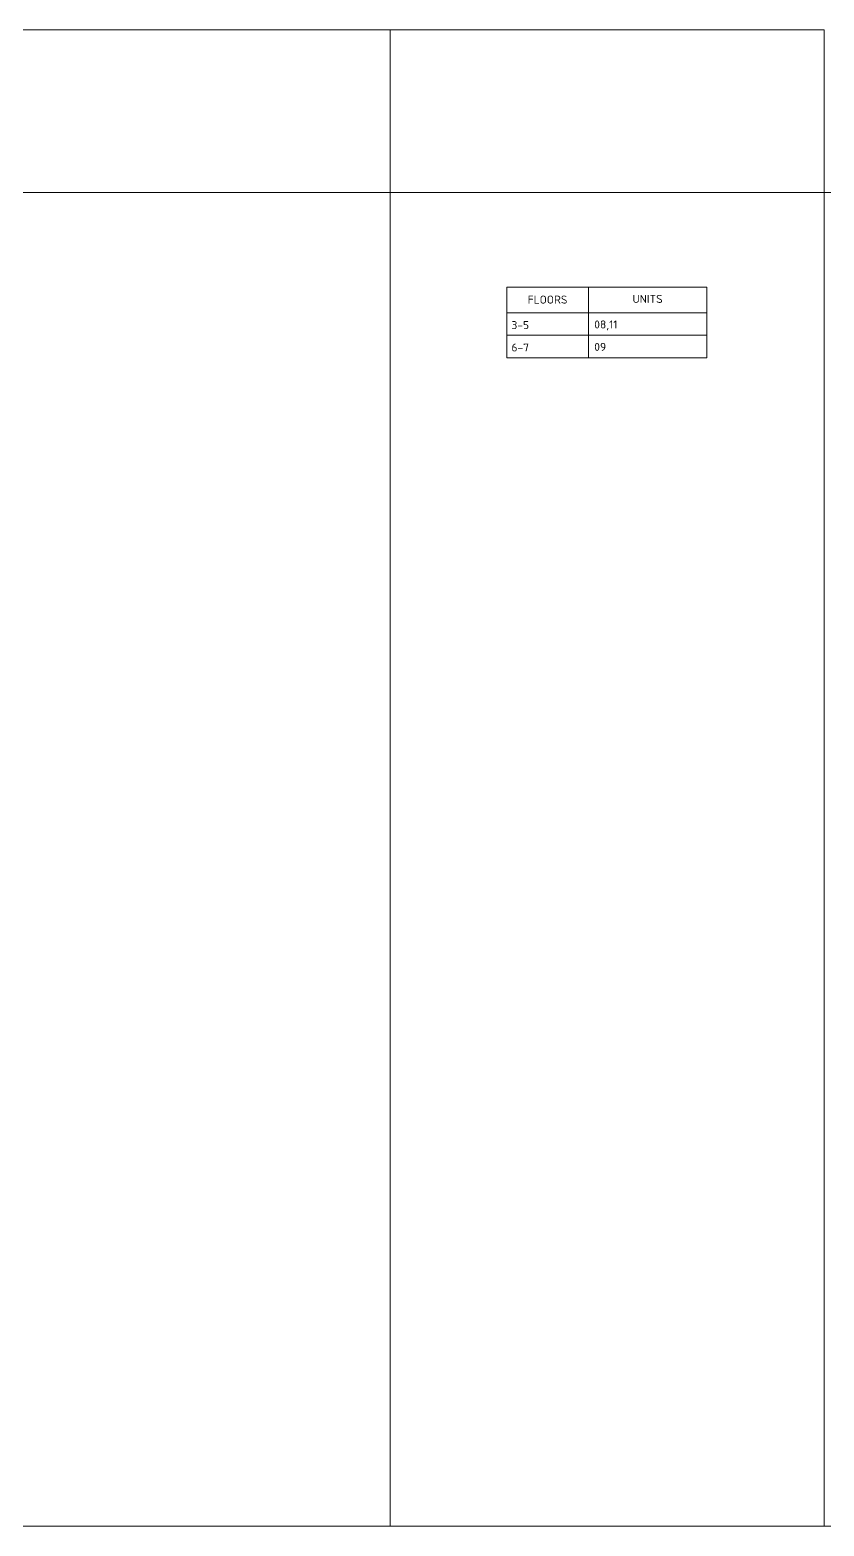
# Model space of a CAD drawing. Header units: millimetres. Extents: x 317748 to 451058, y -7309 to 88509.
# Drawn here: x 344846 to 351148, y 51639 to 63507 of the extents above; entities that cross this region are included whole.
import ezdxf

# ---------------------------------------------------------------- set-up
doc = ezdxf.new("R2010")
doc.units = ezdxf.units.MM
doc.header["$LTSCALE"] = 2
doc.header["$MEASUREMENT"] = 0
for name, color, linetype, lineweight in [('4', 6, 'Continuous', 18), ('Line_Thin', 8, 'Continuous', 18), ('Text', 4, 'Continuous', 20)]:
    doc.layers.add(name, color=color, linetype=linetype, lineweight=lineweight)
doc.styles.add('style1', font='simplex.shx')

msp = doc.modelspace()

# ---------------------------------------------------------------- linework, layer by layer
at = {"layer": '4'}
for points in [[(347705.5, 62218.4), (336749.9, 62218.4), (336749.9, 63507.4), (347705.5, 63507.4)], [(347705.5, 63507.4), (351148.2, 63507.4), (351148.2, 62218.4), (347705.5, 62218.4)], [(336749.9, 62218.4), (347705.5, 62218.4), (347705.5, 51638.9), (336749.9, 51638.9)], [(347705.5, 62218.4), (351148.2, 62218.4), (351148.2, 51638.9), (347705.5, 51638.9)], [(351148.2, 62218.4), (362103.7, 62218.4), (362103.7, 51638.9), (351148.2, 51638.9)]]:
    msp.add_lwpolyline(points, close=True, dxfattribs=at)
at = {"layer": 'Line_Thin', "color": 18, "lineweight": 18, "true_color": 0x000000}
for points in [[(348629.8, 61466.2), (349277.8, 61466.2), (349277.8, 61263), (348629.8, 61263)], [(349277.8, 61466.2), (350217.5, 61466.2), (350217.5, 61263), (349277.8, 61263)]]:
    msp.add_lwpolyline(points, close=True, dxfattribs=at)
at = {"layer": 'Line_Thin', "lineweight": 13}
for points in [[(348629.8, 61466.2), (349277.8, 61466.2), (349277.8, 61263), (348629.8, 61263)], [(349277.8, 61466.2), (350217.5, 61466.2), (350217.5, 61263), (349277.8, 61263)], [(348629.8, 61263), (349277.8, 61263), (349277.8, 61085.2), (348629.8, 61085.2)], [(349277.8, 61263), (350217.5, 61263), (350217.5, 61085.2), (349277.8, 61085.2)], [(348629.8, 61085.2), (349277.8, 61085.2), (349277.8, 60907.4), (348629.8, 60907.4)], [(349277.8, 61085.2), (350217.5, 61085.2), (350217.5, 60907.4), (349277.8, 60907.4)]]:
    msp.add_lwpolyline(points, close=True, dxfattribs=at)

# ---------------------------------------------------------------- texts
at = {"layer": 'Text', "color": 0, "char_height": 63.5, "attachment_point": 1, "style": 'style1'}
for s, width, insert in [('\\pxqc;FLOORS', 648.035, (348629.8, 61399.7)), ('\\pxqc;UNITS', 939.728, (349277.8, 61405.3)), ('3-5', 648.035, (348667.2, 61197.7)), ('\\pxql;08,11', 648.035, (349324.4, 61202.7)), ('6-7', 648.035, (348667.2, 61019.9)), ('\\pxql;09', 648.035, (349324.4, 61024.9))]:
    msp.add_mtext_dynamic_manual_height_columns(s, width=width, gutter_width=25.4, heights=[0], dxfattribs=dict(at, insert=insert))

doc.saveas('drawing.dxf')
